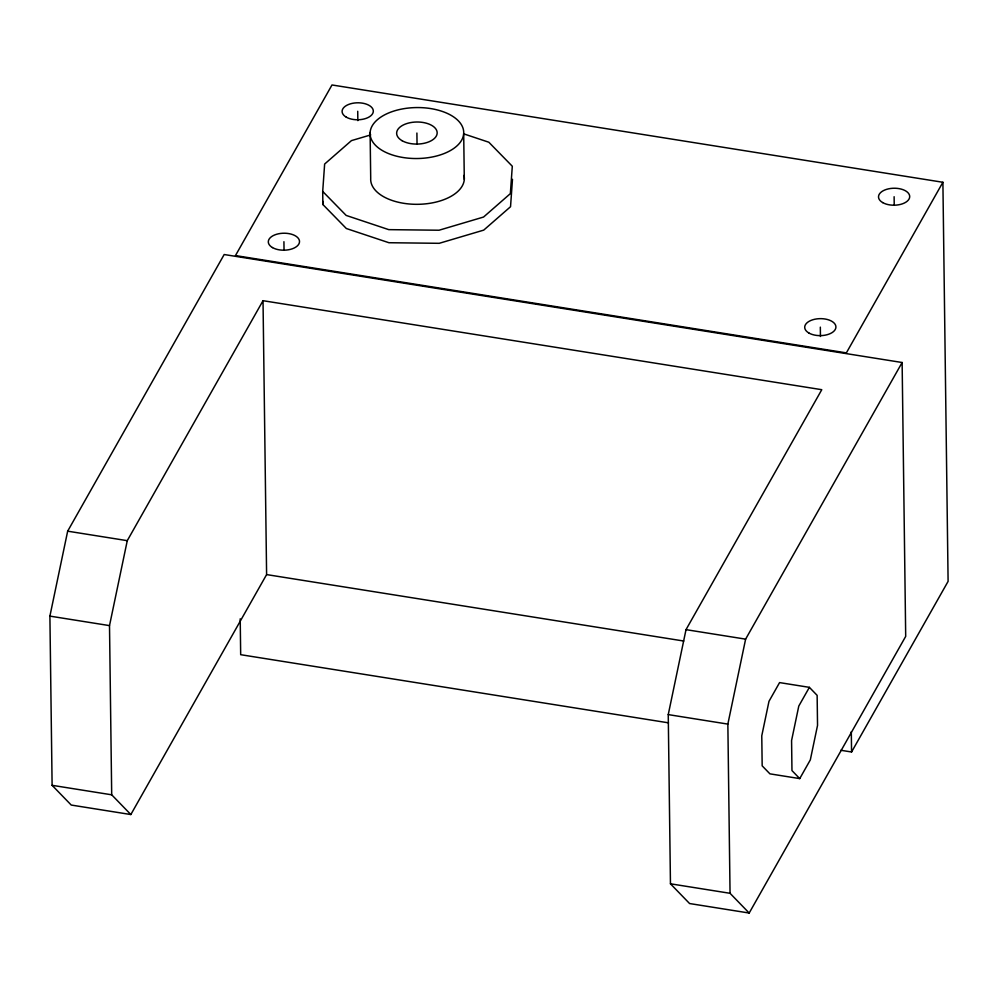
<?xml version="1.0" encoding="UTF-8"?>
<svg xmlns="http://www.w3.org/2000/svg" width="998" height="998" viewBox="0 0 998 998"><rect width="100%" height="100%" fill="white"/><g stroke="black" fill="none" stroke-linecap="round" stroke-linejoin="round"><path stroke-width="1.5" d="M512.473 179.328L510.539 206.711L483.718 230.126L439.207 243.312L388.933 242.726L346.343 228.517L322.878 204.515L322.703 191.429L324.637 164.046L351.446 140.618L370.745 134.905M322.878 204.515L323.09 201.471M130.838 814.543L71.232 805.049L52.108 785.314L49.9 616.115L67.664 531.173L224.176 254.527L902.13 362.511L905.697 636.387L749.186 913.033L689.581 903.539L670.456 883.804L668.248 714.605L686.013 629.651L821.778 389.694L263.023 300.697L127.27 540.667L109.506 625.609L111.701 794.807L130.838 814.543L266.603 574.586L263.023 300.697M749.186 913.033L730.049 893.297L727.854 724.099L745.618 639.144L902.13 362.511M942.898 182.272L846.366 352.88L235.466 255.575L331.997 84.967L942.898 182.272L948.1 581.372L851.568 751.981L840.803 750.271M809.378 687.348L798.787 706.06L791.576 740.541L791.963 770.581L799.735 778.602L810.326 759.877L817.537 725.396L817.137 695.356L809.378 687.348L779.575 682.595L768.984 701.32L761.773 735.788L762.173 765.84L769.932 773.849L799.735 778.602M67.664 531.173L127.27 540.667M686.013 629.651L745.618 639.144M266.603 574.586L683.742 641.028M49.9 616.115L109.506 625.609M668.248 714.605L727.854 724.099M668.46 722.826L240.68 654.688L240.206 618.835M52.108 785.314L111.701 794.807M670.456 883.804L730.049 893.297M463.87 133.907L488.833 142.227L512.298 166.242L510.365 193.624L483.556 217.04L439.045 230.226L388.758 229.64L346.181 215.431L322.703 191.429M894.121 196.718L894.22 204.515M851.306 731.721L851.568 751.981M820.331 327.132L820.443 336.488M463.696 133.582A46.831 25.486 -0.7 0 1 391.952 154.827A46.831 25.486 -0.7 0 1 395.058 110.691A46.831 25.486 -0.7 0 1 463.696 133.582L464.295 179.378M416.902 133.033L417.039 143.724M370.108 132.484L370.707 178.28A46.831 25.486 -0.7 0 0 419.385 204.278A46.831 25.486 -0.7 0 0 463.995 175.386M357.721 111.277L357.845 120.633M283.931 241.703L284.031 249.5M882.669 202.582A15.594 8.483 -0.7 0 0 909.016 199.089A15.594 8.483 -0.7 0 0 890.665 188.472A15.594 8.483 -0.7 0 0 882.669 202.582M346.269 117.153A15.594 8.483 -0.7 0 0 372.616 113.66A15.594 8.483 -0.7 0 0 354.265 103.031A15.594 8.483 -0.7 0 0 346.269 117.153M272.479 247.579A15.594 8.483 -0.7 0 0 298.826 244.073A15.594 8.483 -0.7 0 0 280.475 233.457A15.594 8.483 -0.7 0 0 272.479 247.579M808.879 333.008A15.594 8.483 -0.7 0 0 835.226 329.515A15.594 8.483 -0.7 0 0 816.875 318.886A15.594 8.483 -0.7 0 0 808.879 333.008M402.032 140.668A20.272 11.04 -0.7 0 0 436.276 136.115A20.272 11.04 -0.7 0 0 412.411 122.317A20.272 11.04 -0.7 0 0 402.032 140.668"/></g></svg>
